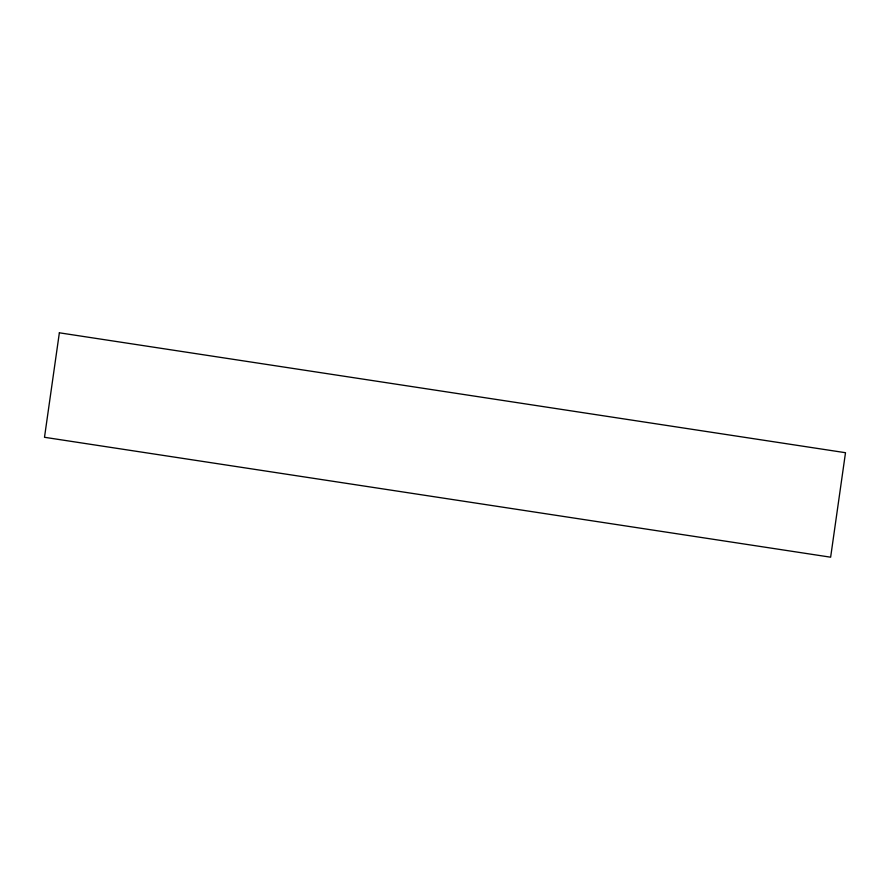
<?xml version="1.0" encoding="UTF-8"?>
<svg xmlns="http://www.w3.org/2000/svg" width="890" height="890" viewBox="0 0 890 890"><rect width="100%" height="100%" fill="white"/><g stroke="black" fill="none" stroke-linecap="round" stroke-linejoin="round"><path stroke-width="1.33" d="M59.363 332.804L44.5 437.29L830.637 557.196L845.5 452.71L59.363 332.804"/></g></svg>
